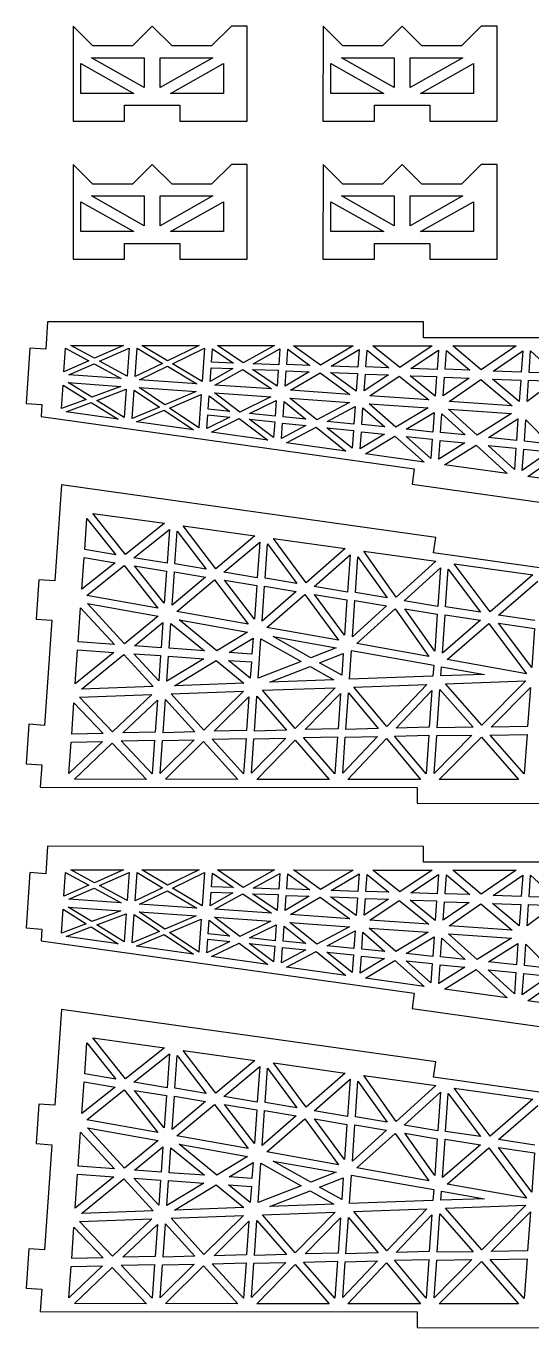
# Model space of a CAD drawing. Extents: x -20.3 to 20.3, y -19.2 to 19.2.
# Drawn here: x -20.29 to -13.2, y 1.01 to 19.24 of the extents above; entities that cross this region are included whole.
import ezdxf

# ---------------------------------------------------------------- set-up
doc = ezdxf.new("R2010")
doc.units = 0
doc.header["$MEASUREMENT"] = 0
doc.layers.get('0').update_dxf_attribs({"linetype": 'CONTINUOUS'})

msp = doc.modelspace()

# ---------------------------------------------------------------- linework, layer by layer
for p, q in [((-19.63, 19.244), (-19.631, 17.913)), ((-19.353, 18.967), (-19.63, 19.244)), ((-18.522, 19.244), (-18.799, 18.967)), ((-18.244, 18.967), (-18.522, 19.244)), ((-17.413, 19.244), (-17.69, 18.967)), ((-17.191, 19.244), (-17.413, 19.244)), ((-17.191, 17.913), (-17.191, 19.244)), ((-16.13, 19.244), (-16.131, 17.913)), ((-15.853, 18.967), (-16.13, 19.244)), ((-15.022, 19.244), (-15.299, 18.967)), ((-14.744, 18.967), (-15.022, 19.244)), ((-13.913, 19.244), (-14.19, 18.967)), ((-13.691, 19.244), (-13.913, 19.244)), ((-13.691, 17.913), (-13.691, 19.244)), ((-19.373, 18.8), (-18.633, 18.8)), ((-18.633, 18.384), (-19.373, 18.8)), ((-18.799, 18.967), (-19.353, 18.967)), ((-18.633, 18.8), (-18.633, 18.384)), ((-18.411, 18.8), (-17.671, 18.8)), ((-17.671, 18.8), (-18.411, 18.384)), ((-18.411, 18.384), (-18.411, 18.8)), ((-17.69, 18.967), (-18.244, 18.967)), ((-15.873, 18.8), (-15.133, 18.8)), ((-15.133, 18.384), (-15.873, 18.8)), ((-15.299, 18.967), (-15.853, 18.967)), ((-15.133, 18.8), (-15.133, 18.384)), ((-14.911, 18.8), (-14.171, 18.8)), ((-14.171, 18.8), (-14.911, 18.384)), ((-14.911, 18.384), (-14.911, 18.8)), ((-14.19, 18.967), (-14.744, 18.967)), ((-19.52, 18.301), (-19.52, 18.717)), ((-19.52, 18.717), (-18.779, 18.301)), ((-18.264, 18.301), (-17.524, 18.717)), ((-17.524, 18.717), (-17.524, 18.301)), ((-16.02, 18.301), (-16.02, 18.717)), ((-16.02, 18.717), (-15.279, 18.301)), ((-14.764, 18.301), (-14.024, 18.717)), ((-14.024, 18.717), (-14.024, 18.301)), ((-18.779, 18.301), (-19.52, 18.301)), ((-17.524, 18.301), (-18.264, 18.301)), ((-15.279, 18.301), (-16.02, 18.301)), ((-14.024, 18.301), (-14.764, 18.301)), ((-18.91, 18.135), (-18.134, 18.135)), ((-18.91, 17.913), (-18.91, 18.135)), ((-18.134, 18.135), (-18.134, 17.913)), ((-15.41, 18.135), (-14.634, 18.135)), ((-15.41, 17.913), (-15.41, 18.135)), ((-14.634, 18.135), (-14.634, 17.913)), ((-19.631, 17.913), (-18.91, 17.913)), ((-18.134, 17.913), (-17.191, 17.913)), ((-16.131, 17.913), (-15.41, 17.913)), ((-14.634, 17.913), (-13.691, 17.913)), ((-19.63, 17.306), (-19.631, 15.976)), ((-19.353, 17.029), (-19.63, 17.306)), ((-18.522, 17.306), (-18.799, 17.029)), ((-18.244, 17.029), (-18.522, 17.306)), ((-17.413, 17.306), (-17.69, 17.029)), ((-17.191, 17.306), (-17.413, 17.306)), ((-17.191, 15.976), (-17.191, 17.306)), ((-16.13, 17.306), (-16.131, 15.976)), ((-15.853, 17.029), (-16.13, 17.306)), ((-15.022, 17.306), (-15.299, 17.029)), ((-14.744, 17.029), (-15.022, 17.306)), ((-13.913, 17.306), (-14.19, 17.029)), ((-13.691, 17.306), (-13.913, 17.306)), ((-13.691, 15.976), (-13.691, 17.306)), ((-18.799, 17.029), (-19.353, 17.029)), ((-17.69, 17.029), (-18.244, 17.029)), ((-15.299, 17.029), (-15.853, 17.029)), ((-14.19, 17.029), (-14.744, 17.029)), ((-19.52, 16.364), (-19.52, 16.78)), ((-19.52, 16.78), (-18.779, 16.364)), ((-19.373, 16.863), (-18.633, 16.863)), ((-18.633, 16.447), (-19.373, 16.863)), ((-18.633, 16.863), (-18.633, 16.447)), ((-18.411, 16.863), (-17.671, 16.863)), ((-17.671, 16.863), (-18.411, 16.447)), ((-18.411, 16.447), (-18.411, 16.863)), ((-18.264, 16.364), (-17.524, 16.78)), ((-17.524, 16.78), (-17.524, 16.364)), ((-16.02, 16.364), (-16.02, 16.78)), ((-16.02, 16.78), (-15.279, 16.364)), ((-15.873, 16.863), (-15.133, 16.863)), ((-15.133, 16.447), (-15.873, 16.863)), ((-15.133, 16.863), (-15.133, 16.447)), ((-14.911, 16.863), (-14.171, 16.863)), ((-14.171, 16.863), (-14.911, 16.447)), ((-14.911, 16.447), (-14.911, 16.863)), ((-14.764, 16.364), (-14.024, 16.78)), ((-14.024, 16.78), (-14.024, 16.364)), ((-18.779, 16.364), (-19.52, 16.364)), ((-17.524, 16.364), (-18.264, 16.364)), ((-15.279, 16.364), (-16.02, 16.364)), ((-14.024, 16.364), (-14.764, 16.364)), ((-18.91, 16.197), (-18.134, 16.197)), ((-18.91, 15.976), (-18.91, 16.197)), ((-18.134, 16.197), (-18.134, 15.976)), ((-15.41, 16.197), (-14.634, 16.197)), ((-15.41, 15.976), (-15.41, 16.197)), ((-14.634, 16.197), (-14.634, 15.976)), ((-19.631, 15.976), (-18.91, 15.976)), ((-18.134, 15.976), (-17.191, 15.976)), ((-16.131, 15.976), (-15.41, 15.976)), ((-14.634, 15.976), (-13.691, 15.976)), ((-19.987, 15.102), (-20.014, 14.715)), ((-14.723, 15.098), (-19.987, 15.102)), ((-14.723, 14.877), (-14.723, 15.098)), ((-9.444, 14.871), (-14.723, 14.877)), ((-20.235, 14.73), (-20.29, 13.956)), ((-20.014, 14.715), (-20.235, 14.73)), ((-19.758, 14.401), (-19.735, 14.733)), ((-19.735, 14.733), (-19.41, 14.556)), ((-19.663, 14.769), (-18.925, 14.769)), ((-19.332, 14.589), (-19.663, 14.769)), ((-18.925, 14.769), (-19.332, 14.589)), ((-19.259, 14.549), (-18.846, 14.731)), ((-18.846, 14.731), (-18.873, 14.337)), ((-18.763, 14.332), (-18.735, 14.731)), ((-18.735, 14.731), (-18.377, 14.518)), ((-18.667, 14.769), (-17.864, 14.768)), ((-18.307, 14.553), (-18.667, 14.769)), ((-17.864, 14.768), (-18.307, 14.553)), ((-18.237, 14.512), (-17.79, 14.73)), ((-17.79, 14.73), (-17.823, 14.265)), ((-17.693, 14.533), (-17.679, 14.724)), ((-17.679, 14.724), (-17.384, 14.522)), ((-17.607, 14.767), (-16.811, 14.767)), ((-17.249, 14.524), (-17.607, 14.767)), ((-16.811, 14.767), (-17.249, 14.524)), ((-17.109, 14.511), (-16.735, 14.72)), ((-16.735, 14.72), (-16.75, 14.499)), ((-16.639, 14.501), (-16.624, 14.715)), ((-16.624, 14.715), (-16.313, 14.489)), ((-16.545, 14.766), (-15.706, 14.766)), ((-16.167, 14.493), (-16.545, 14.766)), ((-15.706, 14.766), (-16.167, 14.493)), ((-16.017, 14.479), (-15.624, 14.712)), ((-15.624, 14.712), (-15.641, 14.466)), ((-15.53, 14.468), (-15.513, 14.705)), ((-15.513, 14.705), (-15.206, 14.456)), ((-15.055, 14.462), (-15.43, 14.766)), ((-15.43, 14.766), (-14.599, 14.765)), ((-14.599, 14.765), (-15.055, 14.462)), ((-14.901, 14.446), (-14.513, 14.702)), ((-14.513, 14.702), (-14.532, 14.433)), ((-14.421, 14.435), (-14.402, 14.697)), ((-14.402, 14.697), (-14.074, 14.421)), ((-13.913, 14.43), (-14.311, 14.764)), ((-14.311, 14.764), (-13.425, 14.764)), ((-13.425, 14.764), (-13.913, 14.43)), ((-13.746, 14.41), (-13.333, 14.693)), ((-13.333, 14.693), (-13.354, 14.396)), ((-13.243, 14.392), (-13.222, 14.692)), ((-13.222, 14.692), (-12.884, 14.381)), ((-19.41, 14.556), (-19.758, 14.401)), ((-19.69, 14.358), (-19.336, 14.514)), ((-19.336, 14.514), (-18.956, 14.307)), ((-18.873, 14.337), (-19.259, 14.549)), ((-18.377, 14.518), (-18.763, 14.332)), ((-18.699, 14.289), (-18.309, 14.477)), ((-18.309, 14.477), (-17.899, 14.233)), ((-17.823, 14.265), (-18.237, 14.512)), ((-17.711, 14.266), (-17.698, 14.455)), ((-17.392, 14.445), (-17.711, 14.266)), ((-17.698, 14.455), (-17.392, 14.445)), ((-17.384, 14.522), (-17.693, 14.533)), ((-17.644, 14.215), (-17.252, 14.432)), ((-17.252, 14.432), (-16.852, 14.16)), ((-17.118, 14.434), (-16.756, 14.421)), ((-16.771, 14.199), (-17.118, 14.434)), ((-16.75, 14.499), (-17.109, 14.511)), ((-16.756, 14.421), (-16.771, 14.199)), ((-16.66, 14.201), (-16.645, 14.412)), ((-16.645, 14.412), (-16.322, 14.401)), ((-16.313, 14.489), (-16.639, 14.501)), ((-15.641, 14.466), (-16.017, 14.479)), ((-15.206, 14.456), (-15.53, 14.468)), ((-14.532, 14.433), (-14.901, 14.446)), ((-14.074, 14.421), (-14.421, 14.435)), ((-13.354, 14.396), (-13.746, 14.41)), ((-19.369, 14.044), (-19.698, 14.248)), ((-19.698, 14.248), (-18.964, 14.196)), ((-18.956, 14.307), (-19.69, 14.358)), ((-17.899, 14.233), (-18.699, 14.289)), ((-16.322, 14.401), (-16.66, 14.201)), ((-16.586, 14.141), (-16.172, 14.387)), ((-16.172, 14.387), (-15.753, 14.083)), ((-15.665, 14.13), (-16.026, 14.391)), ((-16.026, 14.391), (-15.647, 14.377)), ((-15.647, 14.377), (-15.665, 14.13)), ((-15.553, 14.132), (-15.537, 14.368)), ((-15.215, 14.357), (-15.553, 14.132)), ((-15.537, 14.368), (-15.215, 14.357)), ((-15.476, 14.064), (-15.061, 14.339)), ((-15.061, 14.339), (-14.649, 14.006)), ((-14.558, 14.061), (-14.91, 14.345)), ((-14.91, 14.345), (-14.539, 14.333)), ((-14.539, 14.333), (-14.558, 14.061)), ((-14.447, 14.063), (-14.429, 14.323)), ((-14.085, 14.311), (-14.447, 14.063)), ((-14.429, 14.323), (-14.085, 14.311)), ((-14.363, 13.986), (-13.918, 14.291)), ((-13.918, 14.291), (-13.481, 13.924)), ((-13.382, 13.985), (-13.756, 14.299)), ((-13.756, 14.299), (-13.361, 14.285)), ((-13.361, 14.285), (-13.382, 13.985)), ((-13.271, 13.983), (-13.25, 14.282)), ((-12.891, 14.271), (-13.271, 13.983)), ((-13.25, 14.282), (-12.891, 14.271)), ((-12.884, 14.381), (-13.243, 14.392)), ((-19.794, 13.884), (-19.771, 14.215)), ((-19.771, 14.215), (-19.448, 14.014)), ((-18.964, 14.196), (-19.369, 14.044)), ((-19.297, 13.999), (-18.886, 14.155)), ((-18.886, 14.155), (-18.914, 13.761)), ((-18.804, 13.746), (-18.776, 14.144)), ((-18.776, 14.144), (-18.42, 13.907)), ((-18.347, 13.938), (-18.707, 14.178)), ((-18.707, 14.178), (-17.906, 14.122)), ((-17.906, 14.122), (-18.347, 13.938)), ((-18.281, 13.893), (-17.836, 14.08)), ((-17.836, 14.08), (-17.868, 13.615)), ((-17.739, 13.875), (-17.726, 14.064)), ((-17.726, 14.064), (-17.434, 13.842)), ((-17.294, 13.835), (-17.652, 14.105)), ((-17.652, 14.105), (-16.86, 14.049)), ((-16.852, 14.16), (-17.644, 14.215)), ((-16.86, 14.049), (-17.294, 13.835)), ((-15.753, 14.083), (-16.586, 14.141)), ((-14.649, 14.006), (-15.476, 14.064)), ((-20.29, 13.956), (-20.068, 13.94)), ((-20.068, 13.94), (-20.08, 13.774)), ((-19.448, 14.014), (-19.794, 13.884)), ((-19.728, 13.837), (-19.376, 13.97)), ((-19.376, 13.97), (-18.998, 13.735)), ((-18.914, 13.761), (-19.297, 13.999)), ((-18.42, 13.907), (-18.804, 13.746)), ((-18.742, 13.699), (-18.355, 13.862)), ((-18.355, 13.862), (-17.946, 13.588)), ((-17.868, 13.615), (-18.281, 13.893)), ((-17.434, 13.842), (-17.739, 13.875)), ((-17.161, 13.815), (-16.785, 14)), ((-16.785, 14), (-16.801, 13.777)), ((-16.69, 13.771), (-16.675, 13.982)), ((-16.675, 13.982), (-16.369, 13.737)), ((-16.218, 13.729), (-16.594, 14.031)), ((-16.594, 14.031), (-15.76, 13.972)), ((-15.76, 13.972), (-16.218, 13.729)), ((-16.074, 13.705), (-15.68, 13.914)), ((-15.68, 13.914), (-15.697, 13.666)), ((-15.586, 13.66), (-15.57, 13.897)), ((-15.57, 13.897), (-15.266, 13.627)), ((-15.484, 13.953), (-14.657, 13.895)), ((-15.111, 13.623), (-15.484, 13.953)), ((-14.657, 13.895), (-15.111, 13.623)), ((-13.973, 13.511), (-14.371, 13.875)), ((-14.371, 13.875), (-13.489, 13.814)), ((-13.481, 13.924), (-14.363, 13.986)), ((-20.08, 13.774), (-14.851, 13.043)), ((-18.998, 13.735), (-19.728, 13.837)), ((-17.946, 13.588), (-18.742, 13.699)), ((-17.758, 13.606), (-17.744, 13.797)), ((-17.437, 13.765), (-17.758, 13.606)), ((-17.744, 13.797), (-17.437, 13.765)), ((-17.692, 13.553), (-17.303, 13.744)), ((-17.303, 13.744), (-16.903, 13.442)), ((-16.822, 13.478), (-17.163, 13.737)), ((-17.163, 13.737), (-16.806, 13.7)), ((-16.801, 13.777), (-17.161, 13.815)), ((-16.806, 13.7), (-16.822, 13.478)), ((-16.711, 13.468), (-16.696, 13.682)), ((-16.696, 13.682), (-16.372, 13.648)), ((-16.369, 13.737), (-16.69, 13.771)), ((-15.697, 13.666), (-16.074, 13.705)), ((-14.963, 13.596), (-14.574, 13.828)), ((-14.574, 13.828), (-14.593, 13.556)), ((-14.482, 13.551), (-14.464, 13.811)), ((-14.464, 13.811), (-14.14, 13.515)), ((-13.489, 13.814), (-13.973, 13.511)), ((-13.814, 13.481), (-13.399, 13.739)), ((-13.399, 13.739), (-13.42, 13.439)), ((-13.31, 13.427), (-13.289, 13.726)), ((-13.289, 13.726), (-12.953, 13.388)), ((-16.903, 13.442), (-17.692, 13.553)), ((-16.372, 13.648), (-16.711, 13.468)), ((-16.641, 13.406), (-16.228, 13.624)), ((-16.228, 13.624), (-15.81, 13.289)), ((-15.72, 13.332), (-16.077, 13.617)), ((-16.077, 13.617), (-15.703, 13.578)), ((-15.703, 13.578), (-15.72, 13.332)), ((-15.61, 13.323), (-15.593, 13.561)), ((-15.271, 13.527), (-15.61, 13.323)), ((-15.593, 13.561), (-15.271, 13.527)), ((-15.266, 13.627), (-15.586, 13.66)), ((-15.536, 13.251), (-15.122, 13.5)), ((-15.122, 13.5), (-14.713, 13.136)), ((-14.593, 13.556), (-14.963, 13.596)), ((-14.14, 13.515), (-14.482, 13.551)), ((-15.81, 13.289), (-16.641, 13.406)), ((-14.967, 13.495), (-14.6, 13.456)), ((-14.619, 13.187), (-14.967, 13.495)), ((-14.6, 13.456), (-14.619, 13.187)), ((-14.509, 13.176), (-14.49, 13.439)), ((-14.145, 13.404), (-14.509, 13.176)), ((-14.49, 13.439), (-14.145, 13.404)), ((-14.428, 13.097), (-13.986, 13.373)), ((-13.986, 13.373), (-13.55, 12.975)), ((-13.449, 13.031), (-13.818, 13.37)), ((-13.818, 13.37), (-13.428, 13.329)), ((-13.42, 13.439), (-13.814, 13.481)), ((-13.428, 13.329), (-13.449, 13.031)), ((-13.339, 13.017), (-13.318, 13.317)), ((-13.318, 13.317), (-12.961, 13.278)), ((-12.953, 13.388), (-13.31, 13.427)), ((-14.713, 13.136), (-15.536, 13.251)), ((-12.961, 13.278), (-13.339, 13.017)), ((-13.263, 12.934), (-12.811, 13.247)), ((-14.851, 13.043), (-14.882, 12.824)), ((-13.55, 12.975), (-14.428, 13.097)), ((-19.794, 12.815), (-19.888, 11.472)), ((-14.55, 12.081), (-19.794, 12.815)), ((-14.882, 12.824), (-9.653, 12.094)), ((-12.375, 12.81), (-13.263, 12.934)), ((-18.897, 11.842), (-19.352, 12.417)), ((-19.352, 12.417), (-18.352, 12.278)), ((-19.468, 11.91), (-19.438, 12.347)), ((-19.438, 12.347), (-19.034, 11.836)), ((-18.352, 12.278), (-18.897, 11.842)), ((-18.088, 12.24), (-17.085, 12.1)), ((-17.632, 11.642), (-18.088, 12.24)), ((-18.779, 11.793), (-18.282, 12.191)), ((-18.282, 12.191), (-18.315, 11.717)), ((-18.204, 11.709), (-18.172, 12.168)), ((-18.172, 12.168), (-17.766, 11.635)), ((-17.085, 12.1), (-17.632, 11.642)), ((-16.368, 11.444), (-16.823, 12.064)), ((-16.823, 12.064), (-15.818, 11.923)), ((-14.581, 11.862), (-14.55, 12.081)), ((-19.034, 11.836), (-19.468, 11.91)), ((-17.518, 11.594), (-17.016, 12.013)), ((-17.016, 12.013), (-17.051, 11.516)), ((-16.94, 11.508), (-16.906, 11.989)), ((-16.906, 11.989), (-16.498, 11.434)), ((-15.818, 11.923), (-16.368, 11.444)), ((-15.104, 11.245), (-15.559, 11.886)), ((-15.559, 11.886), (-14.55, 11.746)), ((-9.353, 11.131), (-14.581, 11.862)), ((-19.507, 11.355), (-19.476, 11.798)), ((-19.042, 11.726), (-19.507, 11.355)), ((-19.476, 11.798), (-19.042, 11.726)), ((-19.44, 11.267), (-18.914, 11.686)), ((-18.914, 11.686), (-18.442, 11.089)), ((-18.315, 11.717), (-18.779, 11.793)), ((-18.354, 11.157), (-18.769, 11.68)), ((-18.769, 11.68), (-18.323, 11.606)), ((-17.766, 11.635), (-18.204, 11.709)), ((-16.256, 11.393), (-15.75, 11.834)), ((-15.75, 11.834), (-15.786, 11.315)), ((-15.676, 11.307), (-15.641, 11.81)), ((-15.641, 11.81), (-15.231, 11.233)), ((-14.55, 11.746), (-15.104, 11.245)), ((-14.292, 11.71), (-13.19, 11.555)), ((-13.788, 11.037), (-14.292, 11.71)), ((-18.323, 11.606), (-18.354, 11.157)), ((-18.245, 11.132), (-18.212, 11.598)), ((-17.774, 11.524), (-18.245, 11.132)), ((-18.212, 11.598), (-17.774, 11.524)), ((-17.051, 11.516), (-17.518, 11.594)), ((-16.498, 11.434), (-16.94, 11.508)), ((-14.995, 11.193), (-14.484, 11.656)), ((-14.484, 11.656), (-14.522, 11.114)), ((-14.412, 11.106), (-14.375, 11.636)), ((-14.375, 11.636), (-13.924, 11.031)), ((-13.19, 11.555), (-13.788, 11.037)), ((-20.109, 11.488), (-20.148, 10.935)), ((-19.888, 11.472), (-20.109, 11.488)), ((-18.179, 11.043), (-17.65, 11.484)), ((-17.65, 11.484), (-17.178, 10.864)), ((-17.508, 11.479), (-17.058, 11.405)), ((-17.091, 10.933), (-17.508, 11.479)), ((-17.058, 11.405), (-17.091, 10.933)), ((-16.982, 10.909), (-16.948, 11.397)), ((-16.507, 11.323), (-16.982, 10.909)), ((-16.948, 11.397), (-16.507, 11.323)), ((-15.786, 11.315), (-16.256, 11.393)), ((-13.671, 10.993), (-13.122, 11.467)), ((-18.442, 11.089), (-19.44, 11.267)), ((-18.91, 10.591), (-19.43, 11.153)), ((-19.43, 11.153), (-18.439, 10.976)), ((-16.918, 10.817), (-16.386, 11.282)), ((-16.386, 11.282), (-15.914, 10.639)), ((-15.829, 10.71), (-16.248, 11.279)), ((-16.248, 11.279), (-15.794, 11.204)), ((-15.794, 11.204), (-15.829, 10.71)), ((-15.719, 10.686), (-15.684, 11.196)), ((-15.684, 11.196), (-15.239, 11.122)), ((-15.231, 11.233), (-15.676, 11.307)), ((-14.522, 11.114), (-14.995, 11.193)), ((-19.559, 10.616), (-19.526, 11.093)), ((-19.526, 11.093), (-19.051, 10.58)), ((-18.439, 10.976), (-18.91, 10.591)), ((-17.178, 10.864), (-18.179, 11.043)), ((-15.239, 11.122), (-15.719, 10.686)), ((-15.656, 10.593), (-15.121, 11.078)), ((-15.121, 11.078), (-14.65, 10.414)), ((-14.566, 10.487), (-14.986, 11.079)), ((-14.986, 11.079), (-14.53, 11.003)), ((-14.53, 11.003), (-14.566, 10.487)), ((-14.457, 10.459), (-14.419, 10.995)), ((-14.419, 10.995), (-13.925, 10.919)), ((-13.924, 11.031), (-14.412, 11.106)), ((-13.161, 10.914), (-13.671, 10.993)), ((-20.148, 10.935), (-19.927, 10.919)), ((-19.927, 10.919), (-20.03, 9.447)), ((-18.772, 10.561), (-18.373, 10.887)), ((-18.373, 10.887), (-18.398, 10.534)), ((-18.287, 10.527), (-18.262, 10.876)), ((-18.262, 10.876), (-17.792, 10.492)), ((-18.145, 10.924), (-17.187, 10.753)), ((-17.618, 10.492), (-18.145, 10.924)), ((-15.914, 10.639), (-16.918, 10.817)), ((-13.925, 10.919), (-14.457, 10.459)), ((-14.392, 10.368), (-13.807, 10.875)), ((-13.807, 10.875), (-13.281, 10.17)), ((-13.673, 10.881), (-13.169, 10.804)), ((-13.207, 10.256), (-13.673, 10.881)), ((-13.169, 10.804), (-13.207, 10.256)), ((-19.051, 10.58), (-19.559, 10.616)), ((-17.187, 10.753), (-17.618, 10.492)), ((-17.445, 10.468), (-17.11, 10.671)), ((-17.11, 10.671), (-17.125, 10.445)), ((-17.038, 10.107), (-16.999, 10.657)), ((-16.999, 10.657), (-16.437, 10.342)), ((-16.829, 10.69), (-15.947, 10.532)), ((-16.302, 10.393), (-16.829, 10.69)), ((-14.65, 10.414), (-15.656, 10.593)), ((-19.6, 10.028), (-19.567, 10.505)), ((-19.059, 10.469), (-19.6, 10.028)), ((-19.567, 10.505), (-19.059, 10.469)), ((-19.513, 9.955), (-18.921, 10.439)), ((-18.921, 10.439), (-18.508, 9.992)), ((-18.78, 10.45), (-18.405, 10.424)), ((-18.43, 10.071), (-18.78, 10.45)), ((-18.398, 10.534), (-18.772, 10.561)), ((-18.405, 10.424), (-18.43, 10.071)), ((-18.319, 10.066), (-18.295, 10.416)), ((-18.295, 10.416), (-17.8, 10.381)), ((-17.792, 10.492), (-18.287, 10.527)), ((-17.125, 10.445), (-17.445, 10.468)), ((-15.947, 10.532), (-16.302, 10.393)), ((-16.178, 10.324), (-15.847, 10.453)), ((-15.847, 10.453), (-15.868, 10.149)), ((-15.761, 10.093), (-15.733, 10.494)), ((-15.733, 10.494), (-14.58, 10.29)), ((-17.8, 10.381), (-18.319, 10.066)), ((-18.21, 10.003), (-17.628, 10.357)), ((-17.628, 10.357), (-17.237, 10.039)), ((-17.149, 10.109), (-17.453, 10.357)), ((-17.453, 10.357), (-17.133, 10.335)), ((-17.133, 10.335), (-17.149, 10.109)), ((-16.437, 10.342), (-17.038, 10.107)), ((-16.874, 10.051), (-16.311, 10.272)), ((-16.311, 10.272), (-15.978, 10.085)), ((-15.868, 10.149), (-16.178, 10.324)), ((-14.58, 10.29), (-14.591, 10.135)), ((-14.479, 10.139), (-14.47, 10.269)), ((-14.47, 10.269), (-13.866, 10.162)), ((-13.281, 10.17), (-14.392, 10.368)), ((-17.237, 10.039), (-18.21, 10.003)), ((-15.978, 10.085), (-16.874, 10.051)), ((-14.591, 10.135), (-15.761, 10.093)), ((-13.866, 10.162), (-14.479, 10.139)), ((-14.416, 10.031), (-13.288, 10.073)), ((-13.288, 10.073), (-13.907, 9.448)), ((-19.539, 9.843), (-18.527, 9.881)), ((-18.508, 9.992), (-19.513, 9.955)), ((-18.527, 9.881), (-19.077, 9.355)), ((-18.259, 9.89), (-17.244, 9.927)), ((-17.797, 9.38), (-18.259, 9.89)), ((-17.244, 9.927), (-17.797, 9.38)), ((-17.09, 9.368), (-17.056, 9.856)), ((-17.056, 9.856), (-16.643, 9.379)), ((-16.979, 9.938), (-15.961, 9.975)), ((-16.518, 9.404), (-16.979, 9.938)), ((-15.961, 9.975), (-16.518, 9.404)), ((-16.38, 9.387), (-15.886, 9.892)), ((-15.886, 9.892), (-15.92, 9.398)), ((-15.81, 9.391), (-15.774, 9.901)), ((-15.774, 9.901), (-15.359, 9.402)), ((-15.699, 9.984), (-14.678, 10.021)), ((-15.236, 9.43), (-15.699, 9.984)), ((-14.678, 10.021), (-15.236, 9.43)), ((-15.103, 9.409), (-14.605, 9.937)), ((-14.605, 9.937), (-14.641, 9.421)), ((-14.53, 9.414), (-14.492, 9.95)), ((-14.492, 9.95), (-14.029, 9.42)), ((-13.907, 9.448), (-14.416, 10.031)), ((-13.775, 9.423), (-13.226, 9.977)), ((-13.226, 9.977), (-13.265, 9.429)), ((-19.649, 9.323), (-19.618, 9.765)), ((-19.618, 9.765), (-19.21, 9.334)), ((-19.077, 9.355), (-19.539, 9.843)), ((-18.933, 9.341), (-18.449, 9.802)), ((-18.449, 9.802), (-18.48, 9.352)), ((-18.37, 9.344), (-18.337, 9.81)), ((-18.337, 9.81), (-17.926, 9.357)), ((-17.655, 9.364), (-17.167, 9.847)), ((-17.167, 9.847), (-17.2, 9.375)), ((-20.251, 9.462), (-20.29, 8.909)), ((-20.03, 9.447), (-20.251, 9.462)), ((-19.21, 9.334), (-19.649, 9.323)), ((-18.48, 9.352), (-18.933, 9.341)), ((-17.926, 9.357), (-18.37, 9.344)), ((-17.2, 9.375), (-17.655, 9.364)), ((-16.643, 9.379), (-17.09, 9.368)), ((-15.92, 9.398), (-16.38, 9.387)), ((-15.359, 9.402), (-15.81, 9.391)), ((-15.127, 9.298), (-14.648, 9.311)), ((-14.641, 9.421), (-15.103, 9.409)), ((-14.648, 9.311), (-14.686, 8.769)), ((-14.044, 9.309), (-14.575, 8.773)), ((-14.575, 8.773), (-14.538, 9.303)), ((-14.538, 9.303), (-14.044, 9.309)), ((-14.029, 9.42), (-14.53, 9.414)), ((-13.788, 9.312), (-13.272, 9.319)), ((-13.311, 8.766), (-13.788, 9.312)), ((-13.265, 9.429), (-13.775, 9.423)), ((-13.272, 9.319), (-13.311, 8.766)), ((-19.217, 9.223), (-19.688, 8.774)), ((-19.688, 8.774), (-19.657, 9.211)), ((-19.657, 9.211), (-19.217, 9.223)), ((-19.613, 8.692), (-19.081, 9.198)), ((-19.081, 9.198), (-18.603, 8.691)), ((-18.958, 9.23), (-18.488, 9.242)), ((-18.521, 8.767), (-18.958, 9.23)), ((-18.488, 9.242), (-18.521, 8.767)), ((-17.933, 9.246), (-18.409, 8.775)), ((-18.409, 8.775), (-18.377, 9.234)), ((-18.377, 9.234), (-17.933, 9.246)), ((-18.336, 8.692), (-17.802, 9.22)), ((-17.802, 9.22), (-17.323, 8.691)), ((-17.681, 9.252), (-17.208, 9.265)), ((-17.243, 8.767), (-17.681, 9.252)), ((-17.208, 9.265), (-17.243, 8.767)), ((-16.649, 9.269), (-17.131, 8.776)), ((-17.131, 8.776), (-17.097, 9.257)), ((-17.097, 9.257), (-16.649, 9.269)), ((-17.059, 8.69), (-16.522, 9.24)), ((-16.522, 9.24), (-16.044, 8.69)), ((-16.404, 9.275), (-15.928, 9.288)), ((-15.965, 8.768), (-16.404, 9.275)), ((-15.928, 9.288), (-15.965, 8.768)), ((-15.367, 9.292), (-15.853, 8.777)), ((-15.853, 8.777), (-15.818, 9.28)), ((-15.818, 9.28), (-15.367, 9.292)), ((-15.782, 8.69), (-15.242, 9.262)), ((-15.242, 9.262), (-14.764, 8.688)), ((-14.686, 8.769), (-15.127, 9.298)), ((-14.503, 8.688), (-13.911, 9.284)), ((-13.911, 9.284), (-13.39, 8.688)), ((-20.29, 8.909), (-20.068, 8.894)), ((-20.068, 8.894), (-20.09, 8.583)), ((-20.09, 8.583), (-14.811, 8.577)), ((-18.603, 8.691), (-19.613, 8.692)), ((-17.323, 8.691), (-18.336, 8.692)), ((-16.044, 8.69), (-17.059, 8.69)), ((-14.764, 8.688), (-15.782, 8.69)), ((-14.811, 8.577), (-14.811, 8.356)), ((-13.39, 8.688), (-14.503, 8.688)), ((-14.811, 8.356), (-9.532, 8.351)), ((-19.987, 7.756), (-20.014, 7.369)), ((-14.723, 7.752), (-19.987, 7.756)), ((-14.723, 7.531), (-14.723, 7.752)), ((-9.444, 7.526), (-14.723, 7.531)), ((-20.235, 7.384), (-20.29, 6.61)), ((-20.014, 7.369), (-20.235, 7.384)), ((-19.758, 7.055), (-19.735, 7.387)), ((-19.735, 7.387), (-19.41, 7.21)), ((-19.663, 7.423), (-18.925, 7.423)), ((-19.332, 7.243), (-19.663, 7.423)), ((-18.925, 7.423), (-19.332, 7.243)), ((-19.259, 7.203), (-18.846, 7.386)), ((-18.846, 7.386), (-18.873, 6.992)), ((-18.763, 6.987), (-18.735, 7.385)), ((-18.735, 7.385), (-18.377, 7.172)), ((-18.667, 7.423), (-17.864, 7.423)), ((-18.307, 7.208), (-18.667, 7.423)), ((-17.864, 7.423), (-18.307, 7.208)), ((-18.237, 7.167), (-17.79, 7.384)), ((-17.79, 7.384), (-17.823, 6.92)), ((-17.693, 7.187), (-17.679, 7.378)), ((-17.679, 7.378), (-17.384, 7.176)), ((-17.607, 7.421), (-16.811, 7.421)), ((-17.249, 7.178), (-17.607, 7.421)), ((-16.811, 7.421), (-17.249, 7.178)), ((-17.109, 7.166), (-16.735, 7.374)), ((-16.735, 7.374), (-16.75, 7.153)), ((-16.639, 7.155), (-16.624, 7.369)), ((-16.624, 7.369), (-16.313, 7.143)), ((-16.545, 7.421), (-15.706, 7.42)), ((-16.167, 7.147), (-16.545, 7.421)), ((-15.706, 7.42), (-16.167, 7.147)), ((-16.017, 7.134), (-15.624, 7.366)), ((-15.624, 7.366), (-15.641, 7.12)), ((-15.53, 7.122), (-15.513, 7.36)), ((-15.513, 7.36), (-15.206, 7.11)), ((-15.055, 7.116), (-15.43, 7.42)), ((-15.43, 7.42), (-14.599, 7.419)), ((-14.599, 7.419), (-15.055, 7.116)), ((-14.901, 7.1), (-14.513, 7.356)), ((-14.513, 7.356), (-14.532, 7.087)), ((-14.421, 7.089), (-14.402, 7.351)), ((-14.402, 7.351), (-14.074, 7.076)), ((-13.913, 7.084), (-14.311, 7.419)), ((-14.311, 7.419), (-13.425, 7.418)), ((-13.425, 7.418), (-13.913, 7.084)), ((-13.746, 7.064), (-13.333, 7.348)), ((-13.333, 7.348), (-13.354, 7.05)), ((-13.243, 7.047), (-13.222, 7.347)), ((-13.222, 7.347), (-12.884, 7.035)), ((-19.41, 7.21), (-19.758, 7.055)), ((-19.69, 7.013), (-19.336, 7.168)), ((-19.336, 7.168), (-18.956, 6.961)), ((-18.873, 6.992), (-19.259, 7.203)), ((-18.377, 7.172), (-18.763, 6.987)), ((-18.699, 6.943), (-18.309, 7.131)), ((-18.309, 7.131), (-17.899, 6.887)), ((-17.823, 6.92), (-18.237, 7.167)), ((-17.384, 7.176), (-17.693, 7.187)), ((-16.75, 7.153), (-17.109, 7.166)), ((-16.313, 7.143), (-16.639, 7.155)), ((-15.641, 7.12), (-16.017, 7.134)), ((-15.206, 7.11), (-15.53, 7.122)), ((-18.956, 6.961), (-19.69, 7.013)), ((-17.899, 6.887), (-18.699, 6.943)), ((-17.711, 6.92), (-17.698, 7.109)), ((-17.392, 7.099), (-17.711, 6.92)), ((-17.698, 7.109), (-17.392, 7.099)), ((-17.644, 6.87), (-17.252, 7.087)), ((-17.252, 7.087), (-16.852, 6.814)), ((-17.118, 7.088), (-16.756, 7.076)), ((-16.771, 6.853), (-17.118, 7.088)), ((-16.756, 7.076), (-16.771, 6.853)), ((-16.66, 6.855), (-16.645, 7.066)), ((-16.322, 7.055), (-16.66, 6.855)), ((-16.645, 7.066), (-16.322, 7.055)), ((-16.586, 6.796), (-16.172, 7.042)), ((-16.172, 7.042), (-15.753, 6.737)), ((-15.665, 6.784), (-16.026, 7.045)), ((-16.026, 7.045), (-15.647, 7.031)), ((-15.647, 7.031), (-15.665, 6.784)), ((-15.553, 6.786), (-15.537, 7.022)), ((-15.215, 7.011), (-15.553, 6.786)), ((-15.537, 7.022), (-15.215, 7.011)), ((-15.476, 6.718), (-15.061, 6.993)), ((-15.061, 6.993), (-14.649, 6.66)), ((-14.558, 6.715), (-14.91, 6.999)), ((-14.91, 6.999), (-14.539, 6.987)), ((-14.532, 7.087), (-14.901, 7.1)), ((-14.539, 6.987), (-14.558, 6.715)), ((-14.447, 6.717), (-14.429, 6.977)), ((-14.085, 6.965), (-14.447, 6.717)), ((-14.429, 6.977), (-14.085, 6.965)), ((-14.074, 7.076), (-14.421, 7.089)), ((-14.363, 6.64), (-13.918, 6.945)), ((-13.918, 6.945), (-13.481, 6.578)), ((-13.382, 6.64), (-13.756, 6.953)), ((-13.756, 6.953), (-13.361, 6.94)), ((-13.354, 7.05), (-13.746, 7.064)), ((-13.361, 6.94), (-13.382, 6.64)), ((-13.271, 6.637), (-13.25, 6.936)), ((-13.25, 6.936), (-12.891, 6.925)), ((-12.884, 7.035), (-13.243, 7.047)), ((-19.794, 6.538), (-19.771, 6.87)), ((-19.771, 6.87), (-19.448, 6.668)), ((-19.369, 6.698), (-19.698, 6.902)), ((-19.698, 6.902), (-18.964, 6.851)), ((-18.964, 6.851), (-19.369, 6.698)), ((-19.297, 6.653), (-18.886, 6.809)), ((-18.886, 6.809), (-18.914, 6.415)), ((-18.804, 6.4), (-18.776, 6.799)), ((-18.776, 6.799), (-18.42, 6.561)), ((-18.347, 6.592), (-18.707, 6.833)), ((-18.707, 6.833), (-17.906, 6.777)), ((-17.906, 6.777), (-18.347, 6.592)), ((-17.294, 6.489), (-17.652, 6.759)), ((-17.652, 6.759), (-16.86, 6.704)), ((-16.852, 6.814), (-17.644, 6.87)), ((-15.753, 6.737), (-16.586, 6.796)), ((-12.891, 6.925), (-13.271, 6.637)), ((-20.29, 6.61), (-20.068, 6.594)), ((-20.068, 6.594), (-20.08, 6.429)), ((-19.448, 6.668), (-19.794, 6.538)), ((-19.728, 6.491), (-19.376, 6.624)), ((-19.376, 6.624), (-18.998, 6.389)), ((-18.914, 6.415), (-19.297, 6.653)), ((-18.281, 6.547), (-17.836, 6.734)), ((-17.836, 6.734), (-17.868, 6.27)), ((-17.739, 6.529), (-17.726, 6.718)), ((-17.726, 6.718), (-17.434, 6.496)), ((-16.86, 6.704), (-17.294, 6.489)), ((-17.161, 6.469), (-16.785, 6.654)), ((-16.785, 6.654), (-16.801, 6.431)), ((-16.69, 6.425), (-16.675, 6.636)), ((-16.675, 6.636), (-16.369, 6.391)), ((-16.218, 6.384), (-16.594, 6.685)), ((-16.594, 6.685), (-15.76, 6.627)), ((-15.76, 6.627), (-16.218, 6.384)), ((-16.074, 6.36), (-15.68, 6.568)), ((-15.68, 6.568), (-15.697, 6.321)), ((-15.484, 6.607), (-14.657, 6.55)), ((-15.111, 6.277), (-15.484, 6.607)), ((-14.649, 6.66), (-15.476, 6.718)), ((-13.481, 6.578), (-14.363, 6.64)), ((-20.08, 6.429), (-14.851, 5.697)), ((-18.998, 6.389), (-19.728, 6.491)), ((-18.42, 6.561), (-18.804, 6.4)), ((-18.742, 6.353), (-18.355, 6.516)), ((-18.355, 6.516), (-17.946, 6.242)), ((-17.868, 6.27), (-18.281, 6.547)), ((-17.758, 6.261), (-17.744, 6.451)), ((-17.437, 6.419), (-17.758, 6.261)), ((-17.744, 6.451), (-17.437, 6.419)), ((-17.434, 6.496), (-17.739, 6.529)), ((-17.692, 6.207), (-17.303, 6.398)), ((-17.303, 6.398), (-16.903, 6.097)), ((-16.822, 6.133), (-17.163, 6.391)), ((-17.163, 6.391), (-16.806, 6.354)), ((-16.801, 6.431), (-17.161, 6.469)), ((-16.369, 6.391), (-16.69, 6.425)), ((-15.586, 6.314), (-15.57, 6.551)), ((-15.57, 6.551), (-15.266, 6.281)), ((-14.657, 6.55), (-15.111, 6.277)), ((-14.963, 6.25), (-14.574, 6.483)), ((-14.574, 6.483), (-14.593, 6.21)), ((-14.482, 6.205), (-14.464, 6.465)), ((-14.464, 6.465), (-14.14, 6.169)), ((-13.973, 6.165), (-14.371, 6.529)), ((-14.371, 6.529), (-13.489, 6.468)), ((-13.489, 6.468), (-13.973, 6.165)), ((-13.814, 6.135), (-13.399, 6.393)), ((-13.399, 6.393), (-13.42, 6.093)), ((-17.946, 6.242), (-18.742, 6.353)), ((-16.903, 6.097), (-17.692, 6.207)), ((-16.806, 6.354), (-16.822, 6.133)), ((-16.711, 6.122), (-16.696, 6.336)), ((-16.372, 6.303), (-16.711, 6.122)), ((-16.696, 6.336), (-16.372, 6.303)), ((-16.641, 6.06), (-16.228, 6.279)), ((-16.228, 6.279), (-15.81, 5.944)), ((-15.72, 5.986), (-16.077, 6.271)), ((-16.077, 6.271), (-15.703, 6.232)), ((-15.697, 6.321), (-16.074, 6.36)), ((-15.703, 6.232), (-15.72, 5.986)), ((-15.61, 5.977), (-15.593, 6.215)), ((-15.593, 6.215), (-15.271, 6.181)), ((-15.266, 6.281), (-15.586, 6.314)), ((-14.593, 6.21), (-14.963, 6.25)), ((-14.14, 6.169), (-14.482, 6.205)), ((-13.31, 6.082), (-13.289, 6.38)), ((-13.289, 6.38), (-12.953, 6.043)), ((-15.81, 5.944), (-16.641, 6.06)), ((-15.271, 6.181), (-15.61, 5.977)), ((-15.536, 5.905), (-15.122, 6.154)), ((-15.122, 6.154), (-14.713, 5.791)), ((-14.967, 6.149), (-14.6, 6.111)), ((-14.619, 5.841), (-14.967, 6.149)), ((-14.6, 6.111), (-14.619, 5.841)), ((-14.509, 5.831), (-14.49, 6.093)), ((-14.145, 6.058), (-14.509, 5.831)), ((-14.49, 6.093), (-14.145, 6.058)), ((-14.428, 5.751), (-13.986, 6.027)), ((-13.986, 6.027), (-13.55, 5.629)), ((-13.449, 5.686), (-13.818, 6.024)), ((-13.818, 6.024), (-13.428, 5.983)), ((-13.42, 6.093), (-13.814, 6.135)), ((-12.953, 6.043), (-13.31, 6.082)), ((-14.713, 5.791), (-15.536, 5.905)), ((-13.428, 5.983), (-13.449, 5.686)), ((-13.339, 5.671), (-13.318, 5.971)), ((-12.961, 5.932), (-13.339, 5.671)), ((-13.318, 5.971), (-12.961, 5.932)), ((-13.263, 5.588), (-12.811, 5.901)), ((-14.851, 5.697), (-14.882, 5.479)), ((-13.55, 5.629), (-14.428, 5.751)), ((-14.882, 5.479), (-9.653, 4.748)), ((-12.375, 5.465), (-13.263, 5.588)), ((-19.794, 5.469), (-19.888, 4.126)), ((-14.55, 4.735), (-19.794, 5.469)), ((-19.468, 4.564), (-19.438, 5.001)), ((-19.438, 5.001), (-19.034, 4.49)), ((-19.352, 5.071), (-18.352, 4.932)), ((-18.897, 4.496), (-19.352, 5.071)), ((-18.352, 4.932), (-18.897, 4.496)), ((-18.779, 4.448), (-18.282, 4.845)), ((-18.282, 4.845), (-18.315, 4.371)), ((-18.204, 4.363), (-18.172, 4.822)), ((-18.172, 4.822), (-17.766, 4.289)), ((-18.088, 4.894), (-17.085, 4.754)), ((-17.632, 4.297), (-18.088, 4.894)), ((-17.085, 4.754), (-17.632, 4.297)), ((-19.034, 4.49), (-19.468, 4.564)), ((-17.518, 4.248), (-17.016, 4.667)), ((-17.016, 4.667), (-17.051, 4.17)), ((-16.94, 4.162), (-16.906, 4.643)), ((-16.906, 4.643), (-16.498, 4.088)), ((-16.368, 4.098), (-16.823, 4.718)), ((-16.823, 4.718), (-15.818, 4.577)), ((-15.818, 4.577), (-16.368, 4.098)), ((-14.581, 4.517), (-14.55, 4.735)), ((-19.507, 4.009), (-19.476, 4.452)), ((-19.042, 4.38), (-19.507, 4.009)), ((-19.476, 4.452), (-19.042, 4.38)), ((-18.315, 4.371), (-18.779, 4.448)), ((-16.256, 4.048), (-15.75, 4.489)), ((-15.75, 4.489), (-15.786, 3.969)), ((-15.676, 3.961), (-15.641, 4.464)), ((-15.641, 4.464), (-15.231, 3.887)), ((-15.104, 3.899), (-15.559, 4.541)), ((-15.559, 4.541), (-14.55, 4.401)), ((-14.55, 4.401), (-15.104, 3.899)), ((-9.353, 3.786), (-14.581, 4.517)), ((-19.44, 3.921), (-18.914, 4.34)), ((-18.914, 4.34), (-18.442, 3.743)), ((-18.354, 3.811), (-18.769, 4.334)), ((-18.769, 4.334), (-18.323, 4.26)), ((-18.323, 4.26), (-18.354, 3.811)), ((-18.245, 3.786), (-18.212, 4.252)), ((-18.212, 4.252), (-17.774, 4.179)), ((-17.766, 4.289), (-18.204, 4.363)), ((-17.051, 4.17), (-17.518, 4.248)), ((-14.995, 3.847), (-14.484, 4.31)), ((-14.484, 4.31), (-14.522, 3.768)), ((-14.412, 3.76), (-14.375, 4.29)), ((-14.375, 4.29), (-13.924, 3.686)), ((-14.292, 4.364), (-13.19, 4.21)), ((-13.788, 3.692), (-14.292, 4.364)), ((-13.19, 4.21), (-13.788, 3.692)), ((-20.109, 4.142), (-20.148, 3.589)), ((-19.888, 4.126), (-20.109, 4.142)), ((-17.774, 4.179), (-18.245, 3.786)), ((-18.179, 3.697), (-17.65, 4.138)), ((-17.65, 4.138), (-17.178, 3.519)), ((-17.091, 3.588), (-17.508, 4.134)), ((-17.508, 4.134), (-17.058, 4.059)), ((-17.058, 4.059), (-17.091, 3.588)), ((-16.982, 3.563), (-16.948, 4.051)), ((-16.948, 4.051), (-16.507, 3.978)), ((-16.498, 4.088), (-16.94, 4.162)), ((-15.786, 3.969), (-16.256, 4.048)), ((-13.671, 3.647), (-13.122, 4.122)), ((-18.442, 3.743), (-19.44, 3.921)), ((-16.507, 3.978), (-16.982, 3.563)), ((-16.918, 3.471), (-16.386, 3.936)), ((-16.386, 3.936), (-15.914, 3.293)), ((-15.829, 3.365), (-16.248, 3.933)), ((-16.248, 3.933), (-15.794, 3.858)), ((-15.794, 3.858), (-15.829, 3.365)), ((-15.719, 3.34), (-15.684, 3.85)), ((-15.684, 3.85), (-15.239, 3.776)), ((-15.231, 3.887), (-15.676, 3.961)), ((-14.522, 3.768), (-14.995, 3.847)), ((-19.559, 3.27), (-19.526, 3.747)), ((-19.526, 3.747), (-19.051, 3.234)), ((-19.43, 3.807), (-18.439, 3.63)), ((-18.91, 3.245), (-19.43, 3.807)), ((-17.178, 3.519), (-18.179, 3.697)), ((-15.239, 3.776), (-15.719, 3.34)), ((-15.656, 3.247), (-15.121, 3.732)), ((-15.121, 3.732), (-14.65, 3.068)), ((-14.566, 3.142), (-14.986, 3.734)), ((-14.986, 3.734), (-14.53, 3.657)), ((-14.53, 3.657), (-14.566, 3.142)), ((-14.457, 3.113), (-14.419, 3.65)), ((-14.419, 3.65), (-13.925, 3.573)), ((-13.924, 3.686), (-14.412, 3.76)), ((-20.148, 3.589), (-19.927, 3.573)), ((-19.927, 3.573), (-20.03, 2.101)), ((-18.439, 3.63), (-18.91, 3.245)), ((-18.772, 3.215), (-18.373, 3.541)), ((-18.373, 3.541), (-18.398, 3.189)), ((-18.287, 3.181), (-18.262, 3.531)), ((-18.262, 3.531), (-17.792, 3.146)), ((-17.618, 3.147), (-18.145, 3.578)), ((-18.145, 3.578), (-17.187, 3.407)), ((-15.914, 3.293), (-16.918, 3.471)), ((-13.925, 3.573), (-14.457, 3.113)), ((-14.392, 3.022), (-13.807, 3.529)), ((-13.807, 3.529), (-13.281, 2.824)), ((-13.673, 3.535), (-13.169, 3.458)), ((-13.207, 2.91), (-13.673, 3.535)), ((-13.161, 3.568), (-13.671, 3.647)), ((-17.187, 3.407), (-17.618, 3.147)), ((-17.445, 3.122), (-17.11, 3.325)), ((-17.11, 3.325), (-17.125, 3.1)), ((-17.038, 2.761), (-16.999, 3.312)), ((-16.999, 3.312), (-16.437, 2.996)), ((-16.829, 3.344), (-15.947, 3.187)), ((-16.302, 3.048), (-16.829, 3.344)), ((-13.169, 3.458), (-13.207, 2.91)), ((-19.6, 2.682), (-19.567, 3.159)), ((-19.059, 3.124), (-19.6, 2.682)), ((-19.567, 3.159), (-19.059, 3.124)), ((-19.051, 3.234), (-19.559, 3.27)), ((-18.43, 2.725), (-18.78, 3.104)), ((-18.78, 3.104), (-18.405, 3.078)), ((-18.398, 3.189), (-18.772, 3.215)), ((-17.792, 3.146), (-18.287, 3.181)), ((-17.125, 3.1), (-17.445, 3.122)), ((-15.947, 3.187), (-16.302, 3.048)), ((-16.178, 2.978), (-15.847, 3.107)), ((-15.847, 3.107), (-15.868, 2.803)), ((-15.761, 2.747), (-15.733, 3.148)), ((-15.733, 3.148), (-14.58, 2.944)), ((-14.65, 3.068), (-15.656, 3.247)), ((-19.513, 2.609), (-18.921, 3.093)), ((-18.921, 3.093), (-18.508, 2.646)), ((-18.405, 3.078), (-18.43, 2.725)), ((-18.319, 2.72), (-18.295, 3.07)), ((-17.8, 3.036), (-18.319, 2.72)), ((-18.295, 3.07), (-17.8, 3.036)), ((-18.21, 2.657), (-17.628, 3.011)), ((-17.628, 3.011), (-17.237, 2.693)), ((-17.149, 2.764), (-17.453, 3.011)), ((-17.453, 3.011), (-17.133, 2.989)), ((-17.133, 2.989), (-17.149, 2.764)), ((-16.437, 2.996), (-17.038, 2.761)), ((-16.874, 2.705), (-16.311, 2.926)), ((-16.311, 2.926), (-15.978, 2.739)), ((-15.868, 2.803), (-16.178, 2.978)), ((-14.58, 2.944), (-14.591, 2.789)), ((-14.479, 2.794), (-14.47, 2.924)), ((-14.47, 2.924), (-13.866, 2.816)), ((-13.281, 2.824), (-14.392, 3.022)), ((-15.978, 2.739), (-16.874, 2.705)), ((-14.591, 2.789), (-15.761, 2.747)), ((-13.866, 2.816), (-14.479, 2.794)), ((-18.508, 2.646), (-19.513, 2.609)), ((-18.259, 2.544), (-17.244, 2.581)), ((-17.237, 2.693), (-18.21, 2.657)), ((-17.244, 2.581), (-17.797, 2.034)), ((-16.979, 2.592), (-15.961, 2.629)), ((-16.518, 2.058), (-16.979, 2.592)), ((-15.961, 2.629), (-16.518, 2.058)), ((-15.81, 2.045), (-15.774, 2.555)), ((-15.774, 2.555), (-15.359, 2.056)), ((-15.699, 2.639), (-14.678, 2.676)), ((-15.236, 2.084), (-15.699, 2.639)), ((-14.678, 2.676), (-15.236, 2.084)), ((-15.103, 2.063), (-14.605, 2.591)), ((-14.605, 2.591), (-14.641, 2.076)), ((-14.53, 2.068), (-14.492, 2.604)), ((-14.492, 2.604), (-14.029, 2.074)), ((-14.416, 2.685), (-13.288, 2.727)), ((-13.907, 2.102), (-14.416, 2.685)), ((-13.288, 2.727), (-13.907, 2.102)), ((-13.775, 2.078), (-13.226, 2.631)), ((-13.226, 2.631), (-13.265, 2.084)), ((-19.649, 1.977), (-19.618, 2.419)), ((-19.618, 2.419), (-19.21, 1.988)), ((-19.539, 2.497), (-18.527, 2.535)), ((-19.077, 2.009), (-19.539, 2.497)), ((-18.527, 2.535), (-19.077, 2.009)), ((-18.933, 1.995), (-18.449, 2.456)), ((-18.449, 2.456), (-18.48, 2.006)), ((-18.37, 1.999), (-18.337, 2.465)), ((-18.337, 2.465), (-17.926, 2.011)), ((-17.797, 2.034), (-18.259, 2.544)), ((-17.655, 2.018), (-17.167, 2.501)), ((-17.167, 2.501), (-17.2, 2.029)), ((-17.09, 2.022), (-17.056, 2.51)), ((-17.056, 2.51), (-16.643, 2.034)), ((-16.38, 2.042), (-15.886, 2.546)), ((-15.886, 2.546), (-15.92, 2.053)), ((-20.251, 2.116), (-20.29, 1.563)), ((-20.03, 2.101), (-20.251, 2.116)), ((-18.48, 2.006), (-18.933, 1.995)), ((-17.926, 2.011), (-18.37, 1.999)), ((-17.2, 2.029), (-17.655, 2.018)), ((-16.643, 2.034), (-17.09, 2.022)), ((-15.92, 2.053), (-16.38, 2.042)), ((-15.359, 2.056), (-15.81, 2.045)), ((-14.641, 2.076), (-15.103, 2.063)), ((-14.029, 2.074), (-14.53, 2.068)), ((-13.265, 2.084), (-13.775, 2.078)), ((-19.217, 1.877), (-19.688, 1.428)), ((-19.688, 1.428), (-19.657, 1.865)), ((-19.657, 1.865), (-19.217, 1.877)), ((-19.21, 1.988), (-19.649, 1.977)), ((-19.613, 1.346), (-19.081, 1.853)), ((-19.081, 1.853), (-18.603, 1.345)), ((-18.958, 1.884), (-18.488, 1.896)), ((-18.521, 1.422), (-18.958, 1.884)), ((-18.488, 1.896), (-18.521, 1.422)), ((-17.933, 1.9), (-18.409, 1.429)), ((-18.409, 1.429), (-18.377, 1.888)), ((-18.377, 1.888), (-17.933, 1.9)), ((-18.336, 1.346), (-17.802, 1.874)), ((-17.802, 1.874), (-17.323, 1.345)), ((-17.681, 1.906), (-17.208, 1.919)), ((-17.243, 1.421), (-17.681, 1.906)), ((-17.208, 1.919), (-17.243, 1.421)), ((-16.649, 1.923), (-17.131, 1.43)), ((-17.131, 1.43), (-17.097, 1.911)), ((-17.097, 1.911), (-16.649, 1.923)), ((-17.059, 1.344), (-16.522, 1.894)), ((-16.522, 1.894), (-16.044, 1.344)), ((-16.404, 1.929), (-15.928, 1.942)), ((-15.965, 1.422), (-16.404, 1.929)), ((-15.928, 1.942), (-15.965, 1.422)), ((-15.367, 1.946), (-15.853, 1.431)), ((-15.853, 1.431), (-15.818, 1.934)), ((-15.818, 1.934), (-15.367, 1.946)), ((-15.782, 1.344), (-15.242, 1.916)), ((-15.242, 1.916), (-14.764, 1.342)), ((-15.127, 1.953), (-14.648, 1.965)), ((-14.686, 1.423), (-15.127, 1.953)), ((-14.648, 1.965), (-14.686, 1.423)), ((-14.044, 1.963), (-14.575, 1.428)), ((-14.575, 1.428), (-14.538, 1.957)), ((-14.538, 1.957), (-14.044, 1.963)), ((-14.503, 1.342), (-13.911, 1.938)), ((-13.911, 1.938), (-13.39, 1.342)), ((-13.788, 1.966), (-13.272, 1.973)), ((-13.311, 1.42), (-13.788, 1.966)), ((-13.272, 1.973), (-13.311, 1.42)), ((-20.29, 1.563), (-20.068, 1.548)), ((-20.068, 1.548), (-20.09, 1.237)), ((-18.603, 1.345), (-19.613, 1.346)), ((-17.323, 1.345), (-18.336, 1.346)), ((-16.044, 1.344), (-17.059, 1.344)), ((-14.764, 1.342), (-15.782, 1.344)), ((-13.39, 1.342), (-14.503, 1.342)), ((-20.09, 1.237), (-14.811, 1.232)), ((-14.811, 1.232), (-14.811, 1.011)), ((-14.811, 1.011), (-9.532, 1.006))]:
    msp.add_line(p, q)

doc.saveas('drawing.dxf')
